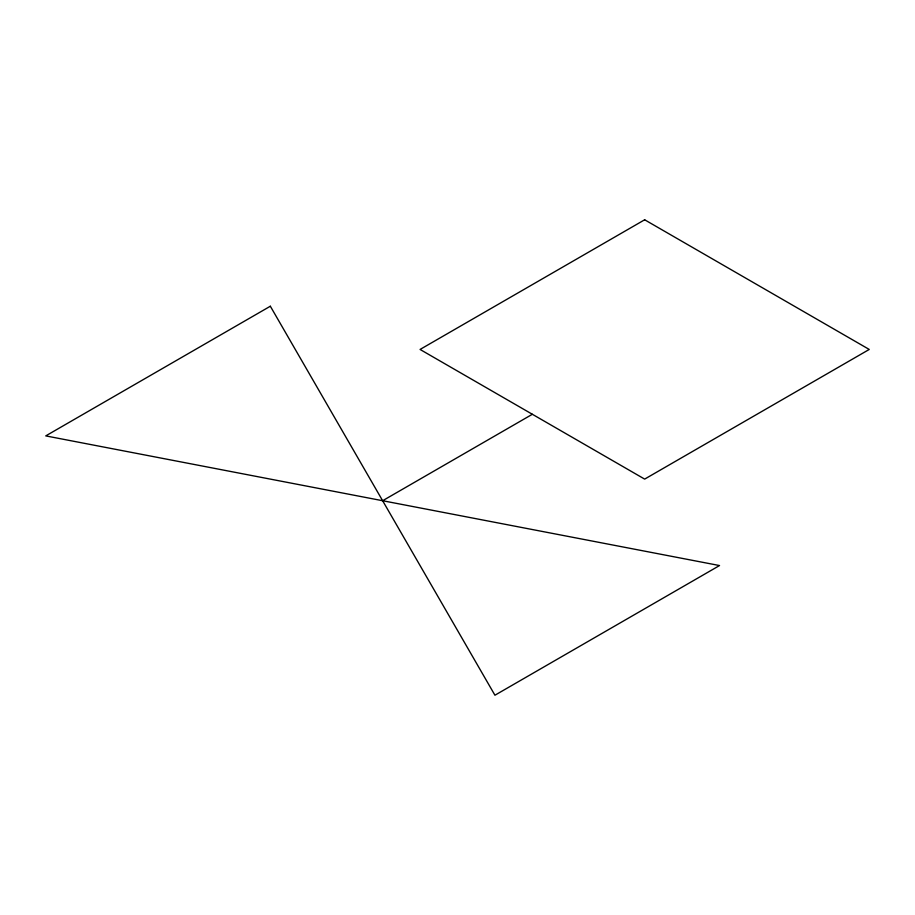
<?xml version="1.0" encoding="UTF-8"?>
<svg xmlns="http://www.w3.org/2000/svg" width="915" height="915" viewBox="0 0 915 915"><rect width="100%" height="100%" fill="white"/><g stroke="black" fill="none" stroke-linecap="round" stroke-linejoin="round"><path stroke-width="1.37" d="M382.642 500.722L532.358 414.278M270.337 306.228L45.75 435.895L719.522 565.55L494.935 695.217L270.337 306.228M644.663 219.783L420.065 349.45L644.663 479.105L869.25 349.45L644.663 219.783"/></g></svg>
